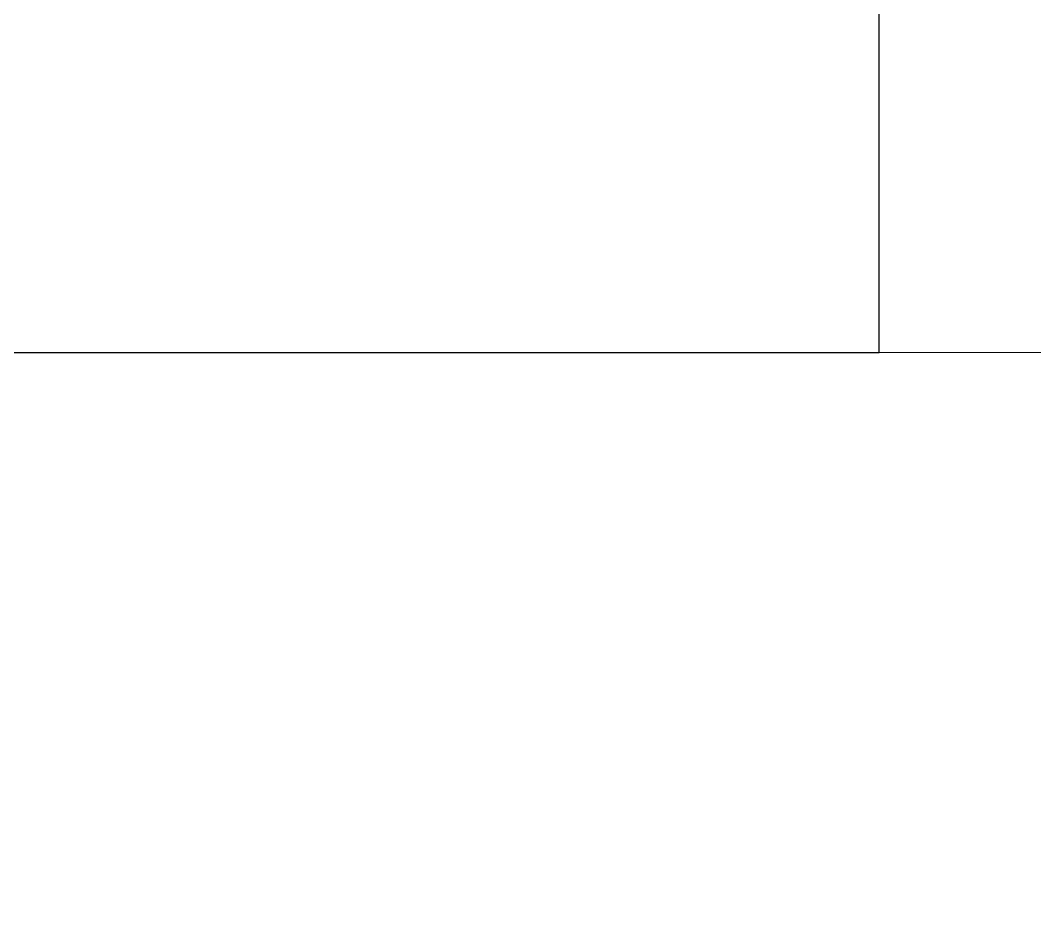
# Model space of a CAD drawing. Header units: millimetres. Extents: x -17017 to 628417, y -109036 to 199237.
# Drawn here: x 333837.61 to 333847.17, y -88537.7 to -88529.28 of the extents above; entities that cross this region are included whole.
import ezdxf

# ---------------------------------------------------------------- set-up
doc = ezdxf.new("R2010")
doc.units = ezdxf.units.MM
for name, color, linetype, lineweight in [('A-GENM-____-MCUT', 7, 'Continuous', 25), ('A-GENM-____-OTLN-1', 7, 'Continuous', 25), ('A-WALL-____-MCUT-3', 7, 'Continuous', 9), ('A-WALL-____-PATT-1', 7, 'Continuous', 9)]:
    doc.layers.add(name, color=color, linetype=linetype, lineweight=lineweight)

# ---------------------------------------------------------------- blocks, each defined once
blk = doc.blocks.new('Фахверк_СКБ_Уголок - 250_2700-27497298-АР1_План отверстий 3 этажа в осях 1-64_А-ГГ')
at = {"layer": 'A-GENM-____-MCUT'}
for p, q in [((200, 175), (200, 181)), ((131, 175), (200, 175))]:
    blk.add_line(p, q, dxfattribs=at)

msp = doc.modelspace()

# ---------------------------------------------------------------- hatches: boundary and pattern name
at = {"layer": 'A-WALL-____-PATT-1'}
h = msp.add_hatch(dxfattribs=at)
h.set_pattern_fill('FP_6', color=256, style=0, pattern_type=2)
h.set_pattern_definition([(135, (283770.707, -86863.456), (-35.35534, -35.35534), [])])
h.paths.add_polyline_path([(333776.7074, -88782.4142), (334120.7074, -88782.4142), (334120.7074, -88532.4142), (333776.7074, -88532.4142), (333776.7074, -88601.4142), (333770.7074, -88601.4142), (333770.7074, -88713.4142), (333776.7074, -88713.4142), (333776.7074, -88778.1284)], flags=0)
h.paths.add_polyline_path([(328827.3699, -88782.4142), (328964.7074, -88782.4142), (328964.7074, -88713.4142), (328970.7074, -88713.4142), (328970.7074, -88601.4142), (328964.7074, -88601.4142), (328964.7074, -88532.4142), (328620.7074, -88532.4142), (328620.7074, -88782.4142)], flags=0)

# ---------------------------------------------------------------- linework, layer by layer
at = {"layer": 'A-WALL-____-MCUT-3'}
msp.add_line((334120.7074, -88532.4142), (333845.7074, -88532.4142), dxfattribs=at)

# ---------------------------------------------------------------- block references
at = {"layer": 'A-GENM-____-OTLN-1'}
msp.add_blockref('Фахверк_СКБ_Уголок - 250_2700-27497298-АР1_План отверстий 3 этажа в осях 1-64_А-ГГ', (333645.7074, -88707.4142), dxfattribs=at)

doc.saveas('drawing.dxf')
